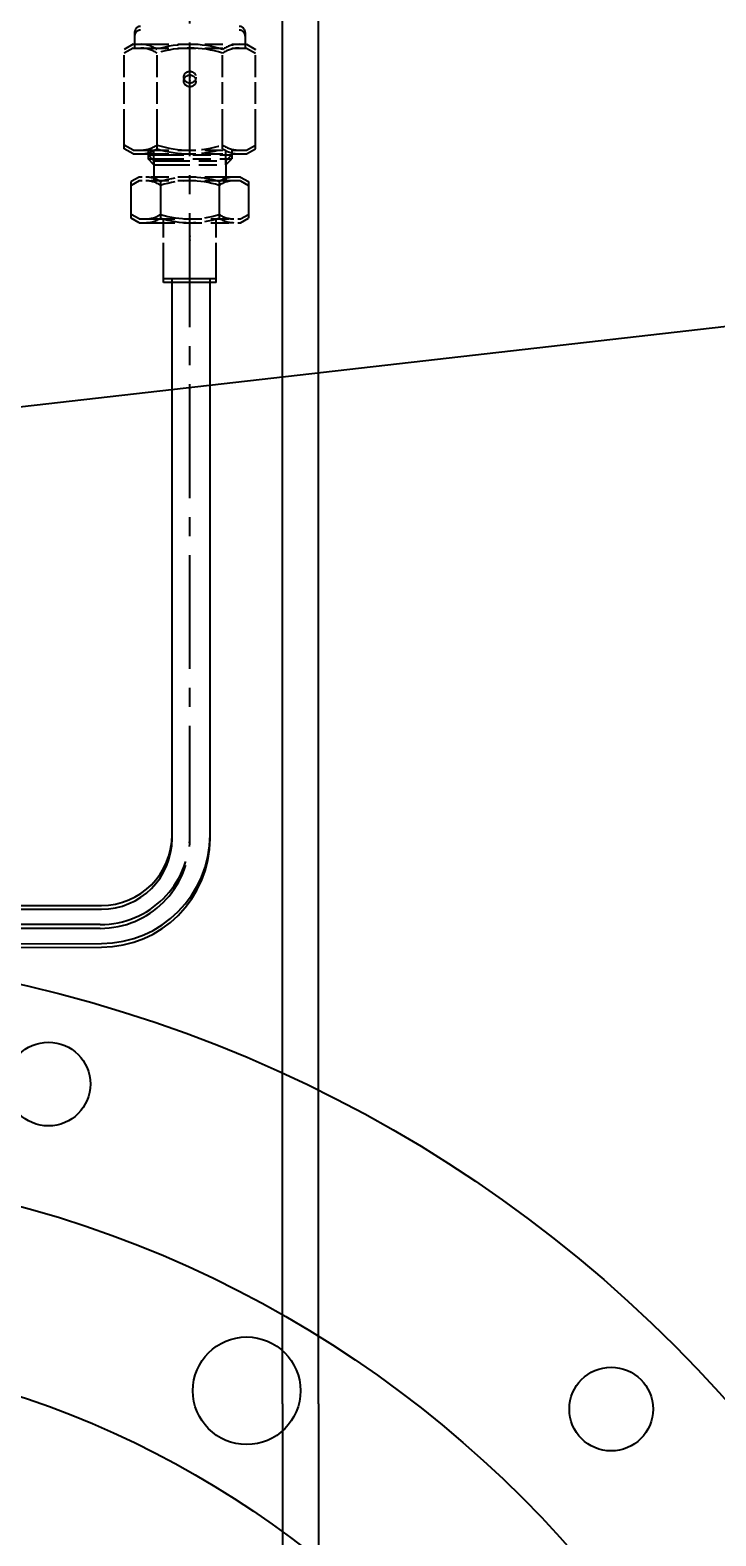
# Model space of a CAD drawing. Header units: millimetres. Extents: x 5013 to 9067, y 5076 to 6829.
# Drawn here: x 8659.9 to 8774.7, y 5647.1 to 5898.9 of the extents above; entities that cross this region are included whole.
import ezdxf

# ---------------------------------------------------------------- set-up
doc = ezdxf.new("R2010")
doc.units = ezdxf.units.MM
doc.linetypes.add('AM_ISO09W050', pattern=[22.5, 6, -1.5, 3, -1.5, 3, -1.5, 6])
doc.linetypes.add('CENTER2', pattern=[28.575, 19.05, -3.175, 3.175, -3.175])
doc.layers.add('1', color=3, linetype='Continuous')
doc.layers.add('AM_11', color=3, linetype='AM_ISO09W050', lineweight=25)
doc.dimstyles.new('ISO-25', dxfattribs={"dimtxt": 2.5, "dimasz": 2.5, "dimexe": 1.25, "dimexo": 0.625, "dimtad": 1, "dimdsep": 46, "dimtxsty": 'Standard', "dimcen": 2.5, "dimadec": 0, "dimazin": 0, "dimtfac": 1, "dimtmove": 0, "dimatfit": 3, "dimfxl": 1, "dimarcsym": 0})

# ---------------------------------------------------------------- blocks, each defined once
blk = doc.blocks.new('*D416')
at = {"color": 0, "lineweight": -2, "transparency": 16777216}
blk.add_arc((5879.37, 5519.79), 1733.92, 0.08261, 6.40737, dxfattribs=at)
at = {"color": 0, "transparency": 16777216}
for points in [[(7602.05, 5713.24), (7602.88, 5713.34), (7602.18, 5715.77)], [(7613.71, 5522.29), (7612.87, 5522.29), (7613.29, 5519.79)]]:
    blk.add_solid(points, dxfattribs=at)
at = {"layer": 'Defpoints', "color": 0, "transparency": 16777216}
for p in [(8870.23, 5860.02), (7612.06, 5585.24), (5016.91, 5519.79), (5879.37, 5519.79), (7666.91, 5519.79)]:
    blk.add_point(p, dxfattribs=at)
at = {"color": 0, "transparency": 16777216, "insert": (7618.62, 5618.4), "char_height": 15, "attachment_point": 5, "rotation": 273.245}
blk.add_mtext('6.5°', dxfattribs=at)
blk = doc.blocks.new('*D417')
at = {"color": 0, "lineweight": -2, "transparency": 16777216}
blk.add_arc((5879.37, 5519.79), 1934.93, 353.60769, 6.41595, dxfattribs=at)
at = {"color": 0, "transparency": 16777216}
for points in [[(7801.77, 5735.96), (7802.6, 5736.06), (7801.9, 5738.49)], [(7802.69, 5304.32), (7801.86, 5304.41), (7801.99, 5301.88)]]:
    blk.add_solid(points, dxfattribs=at)
at = {"layer": 'Defpoints', "color": 0, "transparency": 16777216}
for p in [(8870.23, 5860.02), (5879.37, 5519.79), (5879.37, 5519.79), (7812.94, 5447.28), (8870.23, 5180.8)]:
    blk.add_point(p, dxfattribs=at)
at = {"color": 0, "transparency": 16777216, "insert": (7822.43, 5520.19), "char_height": 15, "attachment_point": 5, "rotation": 270.0118}
blk.add_mtext('13.0°', dxfattribs=at)
blk = doc.blocks.new('*U431')
at = {"color": 0}
blk.add_circle((0, 0), 9, dxfattribs=at)
blk = doc.blocks.new('*U432')
at = {"color": 0, "linetype": 'ByBlock', "lineweight": -2, "transparency": 16777216, "rotation": 329.9999999999999}
blk.add_blockref('*U431', (8696.15, 5671.34), dxfattribs=at)
blk = doc.blocks.new('*U433')
at = {"color": 0}
blk.add_circle((0, 0), 7, dxfattribs=at)
blk = doc.blocks.new('*U434')
at = {"color": 0, "linetype": 'ByBlock', "lineweight": -2, "transparency": 16777216}
for p, rotation in [((8663, 5722.63), 329.9999999999999), ((8757.14, 5668.28), 300.0000000000001)]:
    blk.add_blockref('*U433', p, dxfattribs=dict(at, rotation=rotation))

msp = doc.modelspace()

# ---------------------------------------------------------------- linework, layer by layer
at = {"color": 0, "linetype": 'CENTER2'}
for p, q in [((8686.648, 5763.468), (8686.648, 6042.641)), ((8671.658, 5749.289), (8638.094, 5749.289)), ((8671.658, 5748.664), (8638.094, 5748.664))]:
    msp.add_line(p, q, dxfattribs=at)
at = {"color": 3}
msp.add_line((5879.375, 5519.789), (8870.228, 5860.023), dxfattribs=at)
at = {"color": 0}
for p, q in [((8691.048, 5857.289), (8682.248, 5857.289)), ((8691.048, 5856.664), (8682.248, 5856.664)), ((8656.649, 5752.487), (8671.886, 5752.487)), ((8656.649, 5751.862), (8671.886, 5751.862)), ((8656.649, 5746.09), (8671.848, 5746.137)), ((8656.649, 5745.465), (8671.848, 5745.512))]:
    msp.add_line(p, q, dxfattribs=at)
at = {"color": 32}
for p, q in [((8702.148, 5669.164), (8702.148, 5369.789)), ((8708.148, 5669.164), (8708.148, 5369.789))]:
    msp.add_line(p, q, dxfattribs=at)
at = {"color": 0}
msp.add_circle((8608.651, 5519.789), 225, dxfattribs=at)
at = {"color": 1}
for radius in [189, 158.511]:
    msp.add_circle((8608.649, 5519.789), radius, dxfattribs=at)
at = {"color": 0, "linetype": 'CENTER2'}
for centre in [(8671.648, 5764.289), (8671.648, 5763.664)]:
    msp.add_arc(centre, 15.001, 270, 359.54561, dxfattribs=at)
at = {"color": 0}
for centre, radius in [((8671.848, 5764.312), 11.825), ((8671.848, 5764.312), 18.175), ((8671.848, 5763.687), 11.825), ((8671.848, 5763.687), 18.175)]:
    msp.add_arc(centre, radius, 270.00048, 359.99989, dxfattribs=at)
at = {"layer": '1', "color": 32, "linetype": 'Continuous'}
for p, q in [((8702.148, 5669.164), (8702.148, 6044.664)), ((8708.148, 5669.164), (8708.148, 6038.664))]:
    msp.add_line(p, q, dxfattribs=at)
at = {"layer": '1', "color": 0}
for p, q in [((8683.673, 5764.312), (8683.674, 5857.289)), ((8690.023, 5764.312), (8690.024, 5857.289)), ((8683.673, 5763.687), (8683.674, 5856.664)), ((8690.023, 5763.687), (8690.024, 5856.664))]:
    msp.add_line(p, q, dxfattribs=at)
at = {"layer": 'AM_11', "color": 0}
for p, q in [((8677.398, 5898.489), (8677.398, 5896.489)), ((8677.398, 5897.864), (8677.398, 5895.864)), ((8695.898, 5898.489), (8695.898, 5896.489)), ((8695.898, 5897.864), (8695.898, 5895.864)), ((8677.148, 5896.489), (8675.678, 5895.64)), ((8677.148, 5895.864), (8675.678, 5895.015)), ((8675.679, 5879.648), (8675.679, 5895.64)), ((8675.679, 5879.023), (8675.679, 5895.015)), ((8677.148, 5896.489), (8696.148, 5896.489)), ((8677.148, 5895.864), (8696.148, 5895.864)), ((8681.163, 5879.648), (8681.163, 5895.64)), ((8681.163, 5879.023), (8681.163, 5895.015)), ((8692.133, 5879.648), (8692.133, 5895.64)), ((8692.133, 5879.023), (8692.133, 5895.015)), ((8696.148, 5896.489), (8697.618, 5895.64)), ((8696.148, 5895.864), (8697.618, 5895.015)), ((8697.618, 5895.64), (8697.618, 5895.66)), ((8697.618, 5879.648), (8697.618, 5895.64)), ((8697.618, 5895.015), (8697.618, 5895.035)), ((8697.618, 5879.023), (8697.618, 5895.015)), ((8677.148, 5878.789), (8675.678, 5879.637)), ((8696.148, 5878.789), (8697.618, 5879.637)), ((8697.618, 5879.637), (8697.618, 5879.617)), ((8677.148, 5878.164), (8675.678, 5879.012)), ((8677.148, 5878.789), (8696.148, 5878.789)), ((8677.148, 5878.164), (8696.148, 5878.164)), ((8679.648, 5878.789), (8679.648, 5877.989)), ((8679.648, 5878.164), (8679.648, 5877.364)), ((8680.648, 5876.989), (8679.648, 5877.989)), ((8679.648, 5877.989), (8693.648, 5877.989)), ((8680.648, 5876.364), (8679.648, 5877.364)), ((8679.648, 5877.364), (8693.648, 5877.364)), ((8680.648, 5876.989), (8680.648, 5878.789)), ((8680.648, 5876.364), (8680.648, 5878.164)), ((8680.648, 5876.989), (8680.648, 5874.289)), ((8680.648, 5876.989), (8692.648, 5876.989)), ((8692.648, 5876.989), (8692.648, 5878.789)), ((8692.648, 5876.364), (8692.648, 5878.164)), ((8692.648, 5876.989), (8693.648, 5877.989)), ((8692.648, 5876.364), (8693.648, 5877.364)), ((8692.648, 5876.989), (8692.648, 5874.289)), ((8693.648, 5878.789), (8693.648, 5877.989)), ((8693.648, 5878.164), (8693.648, 5877.364)), ((8696.148, 5878.164), (8697.618, 5879.012)), ((8697.618, 5879.012), (8697.618, 5878.992)), ((8680.648, 5876.364), (8680.648, 5873.664)), ((8680.648, 5876.364), (8692.648, 5876.364)), ((8692.648, 5876.364), (8692.648, 5873.664)), ((8678.148, 5874.289), (8676.833, 5873.53)), ((8678.148, 5873.664), (8676.833, 5872.905)), ((8676.833, 5868.048), (8676.833, 5873.53)), ((8676.833, 5867.423), (8676.833, 5872.905)), ((8695.148, 5874.289), (8678.148, 5874.289)), ((8695.148, 5873.664), (8678.148, 5873.664)), ((8681.74, 5873.53), (8681.74, 5868.048)), ((8681.74, 5872.905), (8681.74, 5867.423)), ((8691.555, 5873.53), (8691.555, 5868.048)), ((8691.555, 5872.905), (8691.555, 5867.423)), ((8695.148, 5874.289), (8696.463, 5873.53)), ((8695.148, 5873.664), (8696.463, 5872.905)), ((8696.463, 5873.53), (8696.463, 5868.048)), ((8696.463, 5872.905), (8696.463, 5867.423)), ((8678.148, 5867.289), (8676.833, 5868.048)), ((8678.148, 5866.664), (8676.833, 5867.423)), ((8678.148, 5867.289), (8695.148, 5867.289)), ((8682.248, 5857.289), (8682.248, 5867.289)), ((8691.048, 5857.289), (8691.048, 5867.289)), ((8695.148, 5867.289), (8696.463, 5868.048)), ((8695.148, 5866.664), (8696.463, 5867.423)), ((8678.148, 5866.664), (8695.148, 5866.664)), ((8682.248, 5856.664), (8682.248, 5866.664)), ((8691.048, 5856.664), (8691.048, 5866.664))]:
    msp.add_line(p, q, dxfattribs=at)
for centre in [(8686.648, 5890.989), (8686.648, 5890.364)]:
    msp.add_circle(centre, 1, dxfattribs=at)
for centre, radius, start, end in [((8678.398, 5898.489), 1, 90, 180), ((8694.898, 5898.489), 1, 360, 90), ((8678.398, 5897.864), 1, 90, 180), ((8694.898, 5897.864), 1, 360, 90), ((8678.421, 5891.633), 4.856, 55.61568, 90), ((8678.421, 5891.008), 4.856, 55.61568, 90), ((8686.648, 5878.337), 18.151, 72.41203, 107.58797), ((8686.648, 5877.712), 18.151, 72.41203, 107.58797), ((8694.875, 5891.633), 4.856, 90, 124.38431), ((8694.875, 5891.008), 4.856, 90, 124.38431), ((8678.421, 5883.645), 4.856, 270, 304.38433), ((8686.648, 5896.94), 18.151, 252.41204, 287.58798), ((8694.875, 5883.645), 4.856, 235.61569, 269.99999), ((8678.421, 5883.02), 4.856, 270, 304.38433), ((8686.648, 5896.315), 18.151, 252.41204, 287.58798), ((8694.875, 5883.02), 4.856, 235.61569, 269.99999), ((8679.287, 5869.944), 4.345, 55.61575, 90.00002), ((8679.287, 5869.319), 4.345, 55.61575, 90.00002), ((8686.648, 5858.048), 16.241, 72.41204, 107.58797), ((8686.648, 5857.423), 16.241, 72.41204, 107.58797), ((8694.009, 5869.944), 4.345, 89.99998, 124.38425), ((8694.009, 5869.319), 4.345, 89.99998, 124.38425), ((8679.287, 5871.634), 4.345, 269.99999, 304.38426), ((8679.287, 5871.009), 4.345, 269.99999, 304.38426), ((8686.648, 5883.53), 16.241, 252.41202, 287.58795), ((8686.648, 5882.905), 16.241, 252.41202, 287.58795), ((8694.009, 5871.634), 4.345, 235.61575, 270.00002), ((8694.009, 5871.009), 4.345, 235.61575, 270.00002)]:
    msp.add_arc(centre, radius, start, end, dxfattribs=at)
for p in [(8686.648, 5890.989), (8686.648, 5890.364), (8686.648, 5864.389), (8686.648, 5863.764)]:
    msp.add_point(p, dxfattribs=at)

# ---------------------------------------------------------------- block references
at = {"color": 0}
msp.add_blockref('*U434', (0, 0), dxfattribs=at)
at = {"color": 1}
msp.add_blockref('*U432', (0, 0), dxfattribs=at)

# ---------------------------------------------------------------- dimensions: what is measured, and where the dimension line sits
at = {"color": 3}
for base, line1, picture, middle in [((7612.057, 5585.241), ((7666.911, 5519.789), (5016.911, 5519.789)), '*D416', (7618.625, 5618.398)), ((7812.944, 5447.281), ((5879.375, 5519.789), (8870.228, 5180.804)), '*D417', (7822.428, 5520.19))]:
    dim = msp.add_angular_dim_2l(base=base, line1=line1, line2=((5879.375, 5519.789), (8870.228, 5860.023)), dimstyle='ISO-25', override={"dimtxt": 15, "dimadec": 1}, dxfattribs=at)
    dim.commit()
    dim.dimension.update_dxf_attribs({"geometry": picture, "text_midpoint": middle})

doc.saveas('drawing.dxf')
